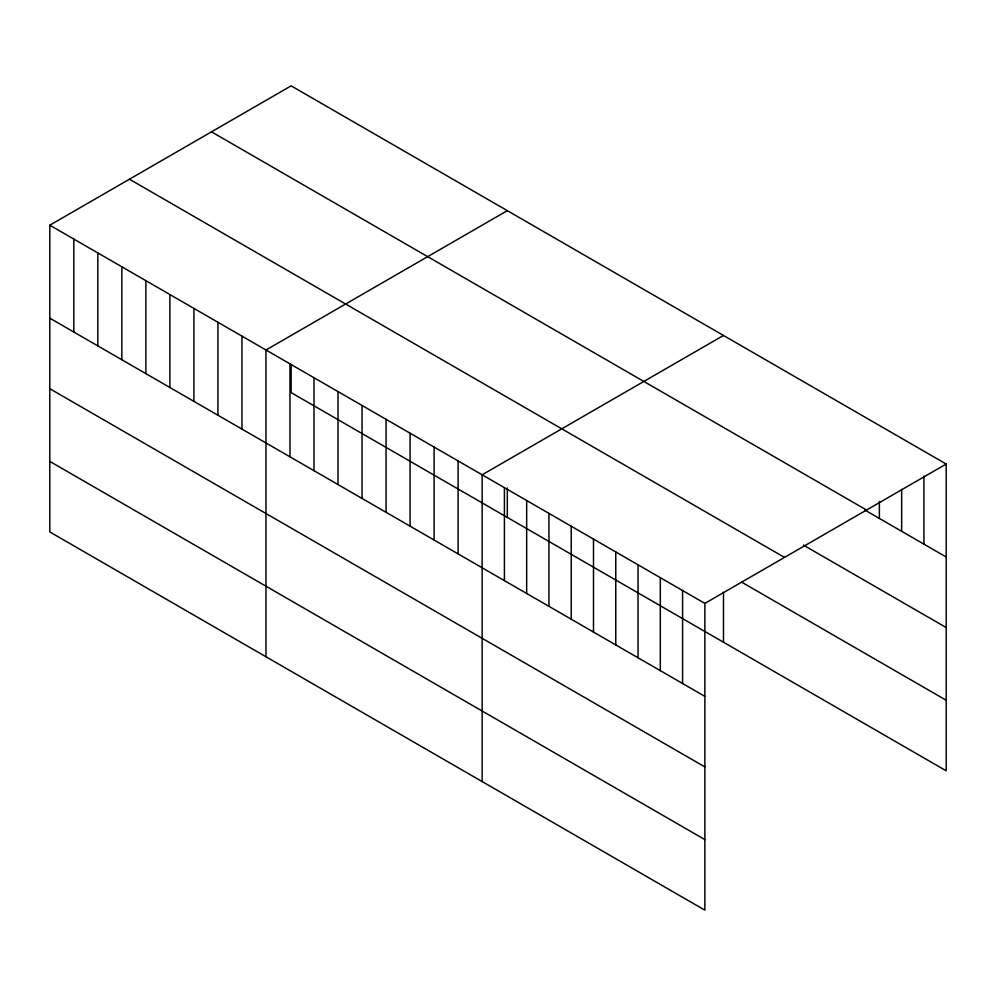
<?xml version="1.0" encoding="UTF-8"?>
<svg xmlns="http://www.w3.org/2000/svg" width="996" height="996" viewBox="0 0 996 996"><rect width="100%" height="100%" fill="white"/><g stroke="black" fill="none" stroke-linecap="round" stroke-linejoin="round"><path stroke-width="1.49" d="M49.8 225.196L704.857 603.389L704.857 910.145L49.8 531.951L49.8 225.196L291.143 85.855L946.2 464.049L946.2 770.804L291.143 392.611L291.143 364.685M507.313 210.666L265.969 350.007L265.969 656.75M723.482 335.465L482.139 474.806L482.139 781.561M704.857 603.389L946.2 464.049M211.501 131.846L866.557 510.027M864.976 510.114L946.2 557.013M803.399 545.111L946.2 627.555M129.443 179.218L784.499 557.411M741.821 582.249L946.2 700.25M49.8 318.16L704.857 696.353M49.8 388.714L704.857 766.895M49.8 461.397L704.857 839.591M923.927 475.976L923.927 544.152M901.654 489.459L901.654 531.291M879.381 501.386L879.381 518.43M723.482 592.247L723.482 642.221M682.584 590.528L682.584 683.493M660.311 577.668L660.311 670.632M638.038 564.819L638.038 657.771M615.765 551.958L615.765 644.91M593.492 539.097L593.492 632.062M571.218 526.237L571.218 619.201M548.945 513.376L548.945 606.34M526.672 500.527L526.672 593.479M507.313 488.015L507.313 517.41M504.412 487.667L504.412 580.618M458.11 460.936L458.11 553.9M434.094 447.067L434.094 540.031M410.078 433.198L410.078 526.162M386.062 419.341L386.062 512.293M362.046 405.472L362.046 498.423M338.018 391.602L338.018 484.566M314.001 377.733L314.001 470.697M289.985 363.864L289.985 456.828M241.953 336.138L241.953 429.089M217.925 322.268L217.925 415.232M193.909 308.399L193.909 401.363M169.893 294.53L169.893 387.494M145.877 280.66L145.877 373.625M121.861 266.804L121.861 359.755M97.832 252.934L97.832 345.886M73.816 239.065L73.816 332.029"/></g></svg>
